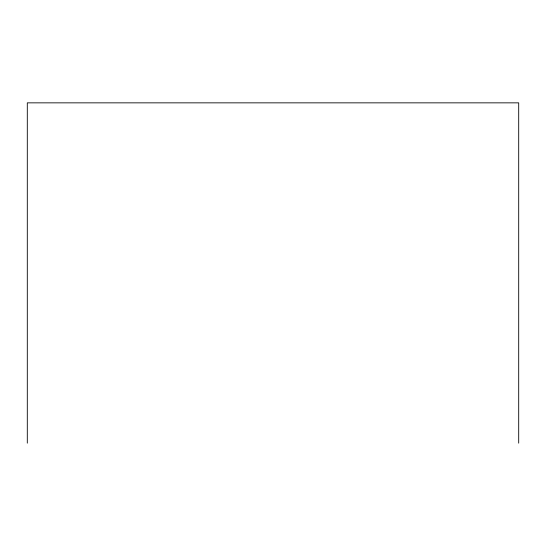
<?xml version="1.0" encoding="UTF-8"?>
<svg xmlns="http://www.w3.org/2000/svg" width="546" height="546" viewBox="0 0 546 546"><rect width="100%" height="100%" fill="white"/><g stroke="black" fill="none" stroke-linecap="round" stroke-linejoin="round"><path stroke-width="0.82" d="M518.7 443.147L518.7 102.853L27.3 102.853L27.3 443.147"/></g></svg>
